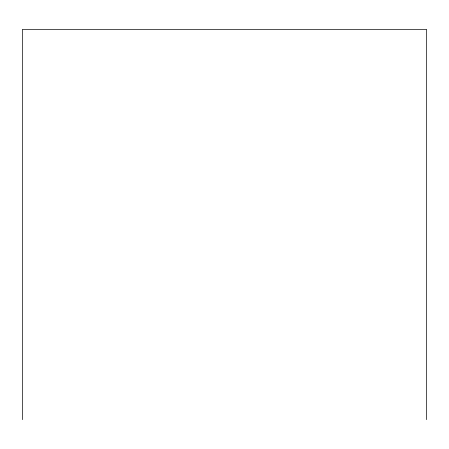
<?xml version="1.0" encoding="UTF-8"?>
<svg xmlns="http://www.w3.org/2000/svg" width="449" height="449" viewBox="0 0 449 449"><rect width="100%" height="100%" fill="white"/><g stroke="black" fill="none" stroke-linecap="round" stroke-linejoin="round"><path stroke-width="0.67" d="M426.55 419.652L426.55 29.348L22.45 29.348L22.45 419.652"/></g></svg>
